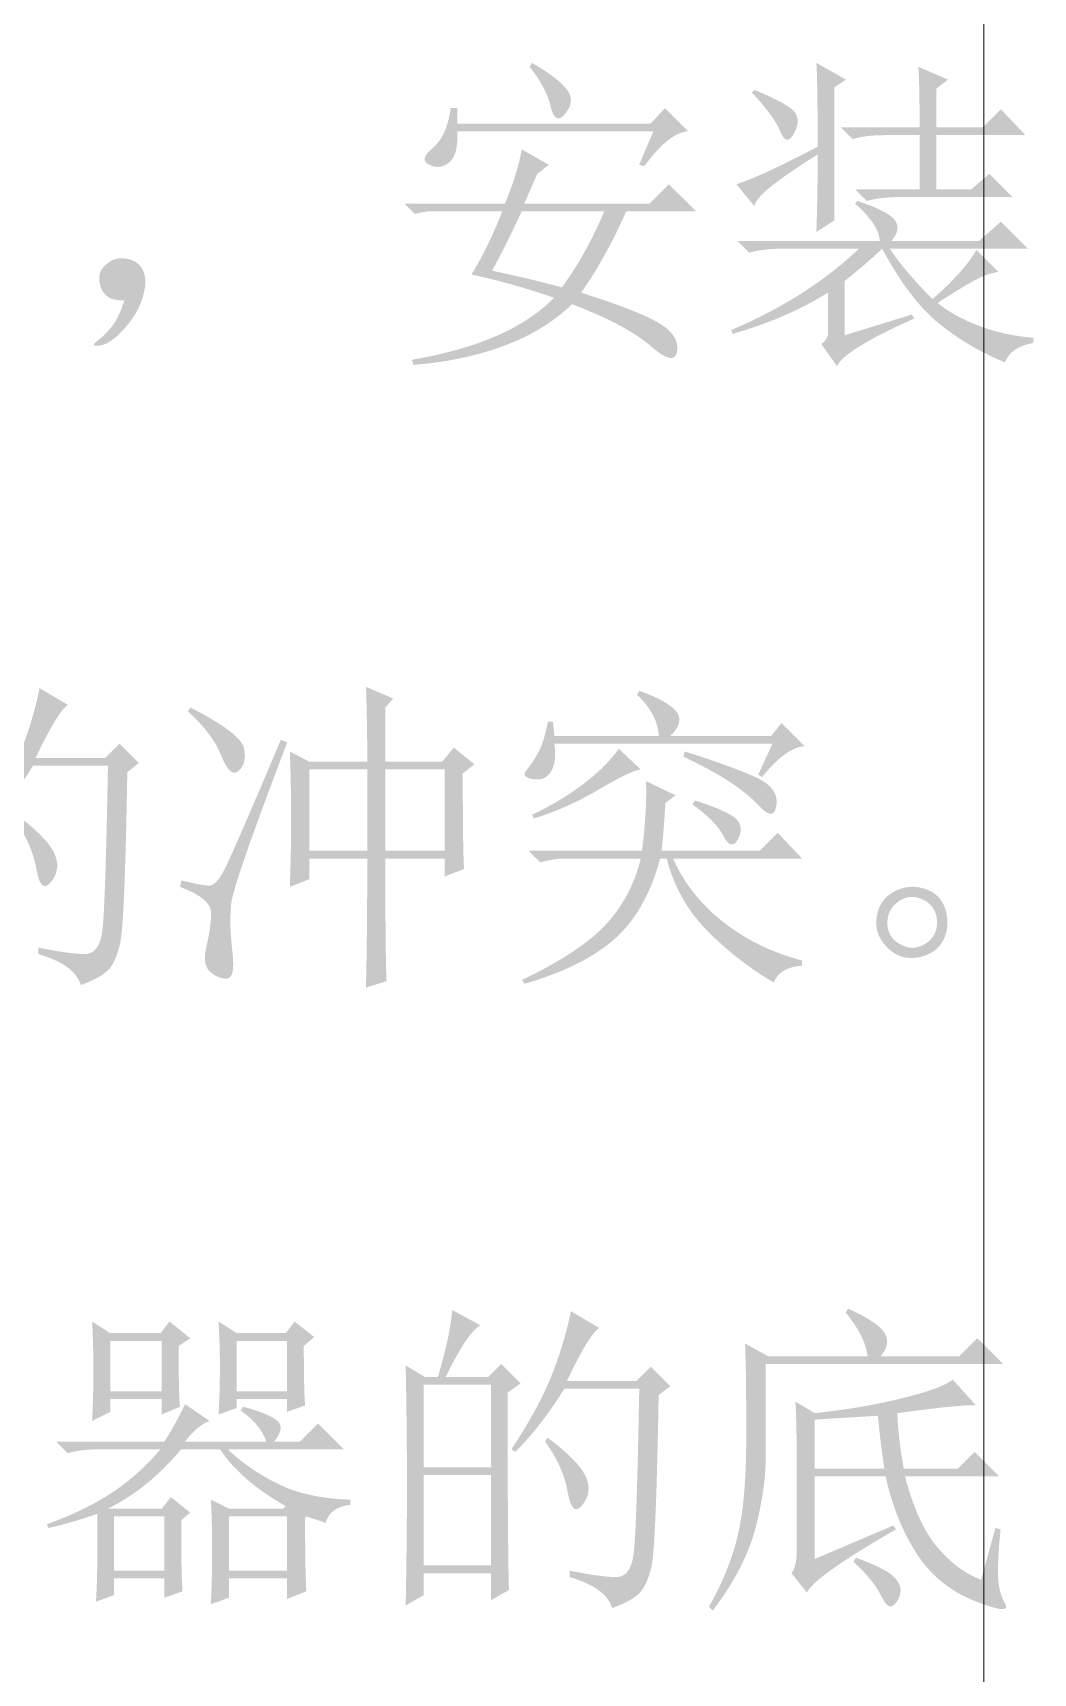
# Model space of a CAD drawing. Header units: millimetres. Extents: x 0 to 841, y 0 to 1189.
# Drawn here: x 565.75 to 589.89, y 72.1 to 111.69 of the extents above; entities that cross this region are included whole.
import ezdxf

# ---------------------------------------------------------------- set-up
doc = ezdxf.new("R2010")
doc.units = ezdxf.units.MM
doc.layers.add('C00-00-00', color=7, linetype='Continuous')
doc.layers.add('CBF-BF-BF', color=7, linetype='Continuous', true_color=0xbfbfbf)

msp = doc.modelspace()

# ---------------------------------------------------------------- hatches: boundary and pattern name
at = {"layer": 'C00-00-00'}
h = msp.add_hatch(color=256, dxfattribs=at)
edge = h.paths.add_edge_path(flags=0)
edge.add_spline(control_points=[(577.549, 108.87487), (577.549, 108.87487), (578.203293, 108.501146), (578.203293, 108.501146), (578.203293, 108.501146), (577.922724, 108.282865), (577.922724, 108.282865), (577.922724, 108.282865), (577.611288, 107.566837), (577.611288, 107.566837), (577.611288, 107.566837), (580.632499, 107.566837), (580.632499, 107.566837), (580.632499, 107.566837), (581.099378, 108.033716), (581.099378, 108.033716), (581.099378, 108.033716), (581.75367, 107.379975), (581.75367, 107.379975), (581.75367, 107.379975), (580.071913, 107.379975), (580.071913, 107.379975), (579.718584, 106.590634), (579.355333, 105.936893), (578.981609, 105.417648), (579.832685, 105.147553), (580.440124, 104.914389), (580.803375, 104.717054), (581.166626, 104.519719), (581.332542, 104.286554), (581.301674, 104.016459), (581.270806, 103.746363), (581.058037, 103.782744), (580.663367, 104.1256), (580.268696, 104.467904), (579.635901, 104.805248), (578.763879, 105.137631), (578.306921, 104.701068), (577.751296, 104.364276), (577.097555, 104.125048), (576.443262, 103.886372), (575.721722, 103.73589), (574.932933, 103.673603), (574.932933, 103.673603), (574.902065, 103.798178), (574.902065, 103.798178), (576.479643, 104.068273), (577.621761, 104.566021), (578.327867, 105.293074), (577.600815, 105.542223), (576.9366, 105.729085), (576.334673, 105.85366), (576.583822, 106.24833), (576.832972, 106.757101), (577.082121, 107.379975), (577.082121, 107.379975), (575.275788, 107.379975), (575.275788, 107.379975), (575.275788, 107.379975), (574.964352, 107.317687), (574.964352, 107.317687), (574.964352, 107.317687), (574.715203, 107.566837), (574.715203, 107.566837), (574.715203, 107.566837), (577.144408, 107.566837), (577.144408, 107.566837), (577.351665, 108.065135), (577.486713, 108.501146), (577.549, 108.87487), (577.549, 108.87487), (577.549, 108.87487), (577.549, 108.87487)], knot_values=[0, 0, 0, 0, 1, 1, 1, 2, 2, 2, 3, 3, 3, 4, 4, 4, 5, 5, 5, 6, 6, 6, 7, 7, 7, 8, 8, 8, 9, 9, 9, 10, 10, 10, 11, 11, 11, 12, 12, 12, 13, 13, 13, 14, 14, 14, 15, 15, 15, 16, 16, 16, 17, 17, 17, 18, 18, 18, 19, 19, 19, 20, 20, 20, 21, 21, 21, 22, 22, 22, 23, 23, 23, 24, 24, 24, 24], degree=3, periodic=1)
edge = h.paths.add_edge_path(flags=0)
edge.add_spline(control_points=[(577.549, 107.379975), (577.320797, 106.881676), (577.082121, 106.403772), (576.832972, 105.947366), (577.600815, 105.780899), (578.1614, 105.645851), (578.514729, 105.542223), (578.888453, 106.040521), (579.230758, 106.652922), (579.542195, 107.379975), (579.542195, 107.379975), (577.549, 107.379975), (577.549, 107.379975)], knot_values=[0, 0, 0, 0, 1, 1, 1, 2, 2, 2, 3, 3, 3, 4, 4, 4, 4], degree=3, periodic=1)
edge = h.paths.add_edge_path(flags=0)
edge.add_spline(control_points=[(577.735862, 110.868065), (577.735862, 110.868065), (577.79815, 110.96122), (577.79815, 110.96122), (578.19282, 110.733017), (578.467876, 110.525209), (578.623319, 110.338347), (578.778762, 110.151485), (578.773801, 109.95415), (578.607885, 109.746893), (578.441418, 109.539085), (578.322355, 109.590899), (578.249595, 109.902336), (578.176835, 110.213772), (578.005958, 110.535682), (577.735862, 110.868065), (577.735862, 110.868065), (577.735862, 110.868065), (577.735862, 110.868065)], knot_values=[0, 0, 0, 0, 1, 1, 1, 2, 2, 2, 3, 3, 3, 4, 4, 4, 5, 5, 5, 6, 6, 6, 6], degree=3, periodic=1)
edge = h.paths.add_edge_path(flags=0)
edge.add_spline(control_points=[(580.383349, 108.501146), (580.383349, 108.501146), (580.725654, 109.310882), (580.725654, 109.310882), (580.725654, 109.310882), (575.991817, 109.310882), (575.991817, 109.310882), (576.012763, 108.937158), (575.950476, 108.688008), (575.804955, 108.563434), (575.659434, 108.438859), (575.498479, 108.417913), (575.322091, 108.501146), (575.145702, 108.583829), (575.171609, 108.718877), (575.399812, 108.905739), (575.628015, 109.0926), (575.773536, 109.41451), (575.836374, 109.871468), (575.836374, 109.871468), (575.991817, 109.871468), (575.991817, 109.871468), (575.991817, 109.871468), (575.991817, 109.497744), (575.991817, 109.497744), (575.991817, 109.497744), (580.663367, 109.497744), (580.663367, 109.497744), (580.663367, 109.497744), (581.006223, 109.871468), (581.006223, 109.871468), (581.006223, 109.871468), (581.566808, 109.310882), (581.566808, 109.310882), (581.254821, 109.289936), (580.902043, 109.009367), (580.507924, 108.469727), (580.507924, 108.469727), (580.383349, 108.501146), (580.383349, 108.501146)], knot_values=[0, 0, 0, 0, 1, 1, 1, 2, 2, 2, 3, 3, 3, 4, 4, 4, 5, 5, 5, 6, 6, 6, 7, 7, 7, 8, 8, 8, 9, 9, 9, 10, 10, 10, 11, 11, 11, 12, 12, 12, 13, 13, 13, 13], degree=3, periodic=1)
h = msp.add_hatch(color=256, dxfattribs=at)
edge = h.paths.add_edge_path(flags=0)
edge.add_spline(control_points=[(583.163128, 110.307479), (583.723714, 110.078725), (584.050584, 109.896824), (584.144291, 109.762327), (584.237446, 109.627279), (584.226973, 109.455851), (584.112872, 109.248594), (583.99877, 109.040786), (583.88963, 109.061732), (583.786001, 109.310882), (583.682373, 109.560031), (583.453618, 109.871468), (583.100841, 110.245192), (583.100841, 110.245192), (583.163128, 110.307479), (583.163128, 110.307479)], knot_values=[0, 0, 0, 0, 1, 1, 1, 2, 2, 2, 3, 3, 3, 4, 4, 4, 5, 5, 5, 5], degree=3, periodic=1)
edge = h.paths.add_edge_path(flags=0)
edge.add_spline(control_points=[(585.094035, 110.369766), (585.094035, 110.369766), (585.094035, 107.161693), (585.094035, 107.161693), (585.094035, 107.161693), (584.658024, 106.881676), (584.658024, 106.881676), (584.67897, 107.40037), (584.689443, 108.023243), (584.689443, 108.750296), (584.25288, 108.4802), (583.894591, 108.236012), (583.614573, 108.018282), (583.334556, 107.800001), (583.184074, 107.629124), (583.163128, 107.504549), (583.163128, 107.504549), (582.727117, 108.033716), (582.727117, 108.033716), (583.079894, 108.137344), (583.734187, 108.438859), (584.689443, 108.937158), (584.689443, 109.995491), (584.67897, 110.670179), (584.658024, 110.96122), (584.658024, 110.96122), (585.374604, 110.556628), (585.374604, 110.556628), (585.374604, 110.556628), (585.094035, 110.369766), (585.094035, 110.369766)], knot_values=[0, 0, 0, 0, 1, 1, 1, 2, 2, 2, 3, 3, 3, 4, 4, 4, 5, 5, 5, 6, 6, 6, 7, 7, 7, 8, 8, 8, 9, 9, 9, 10, 10, 10, 10], degree=3, periodic=1)
edge = h.paths.add_edge_path(flags=0)
edge.add_spline(control_points=[(585.250029, 109.404037), (585.250029, 109.404037), (587.149517, 109.404037), (587.149517, 109.404037), (587.149517, 110.109593), (587.139044, 110.597969), (587.118649, 110.868065), (587.118649, 110.868065), (587.834677, 110.556628), (587.834677, 110.556628), (587.834677, 110.556628), (587.55466, 110.338347), (587.55466, 110.338347), (587.55466, 110.338347), (587.55466, 109.404037), (587.55466, 109.404037), (587.55466, 109.404037), (588.675832, 109.404037), (588.675832, 109.404037), (588.675832, 109.404037), (589.111843, 109.840048), (589.111843, 109.840048), (589.111843, 109.840048), (589.703297, 109.217175), (589.703297, 109.217175), (589.703297, 109.217175), (587.55466, 109.217175), (587.55466, 109.217175), (587.55466, 109.217175), (587.55466, 107.909141), (587.55466, 107.909141), (587.55466, 107.909141), (588.395263, 107.909141), (588.395263, 107.909141), (588.395263, 107.909141), (588.831275, 108.282865), (588.831275, 108.282865), (588.831275, 108.282865), (589.39186, 107.722279), (589.39186, 107.722279), (589.39186, 107.722279), (586.62035, 107.722279), (586.62035, 107.722279), (586.350255, 107.722279), (586.101105, 107.69086), (585.872902, 107.629124), (585.872902, 107.629124), (585.592334, 107.909141), (585.592334, 107.909141), (585.592334, 107.909141), (587.149517, 107.909141), (587.149517, 107.909141), (587.149517, 107.909141), (587.149517, 109.217175), (587.149517, 109.217175), (587.149517, 109.217175), (586.277494, 109.217175), (586.277494, 109.217175), (586.007399, 109.217175), (585.758249, 109.185756), (585.530046, 109.12402), (585.530046, 109.12402), (585.250029, 109.404037), (585.250029, 109.404037)], knot_values=[0, 0, 0, 0, 1, 1, 1, 2, 2, 2, 3, 3, 3, 4, 4, 4, 5, 5, 5, 6, 6, 6, 7, 7, 7, 8, 8, 8, 9, 9, 9, 10, 10, 10, 11, 11, 11, 12, 12, 12, 13, 13, 13, 14, 14, 14, 15, 15, 15, 16, 16, 16, 17, 17, 17, 18, 18, 18, 19, 19, 19, 20, 20, 20, 21, 21, 21, 21], degree=3, periodic=1)
edge = h.paths.add_edge_path(flags=0)
edge.add_spline(control_points=[(586.184339, 106.663395), (586.184339, 106.912544), (585.987004, 107.213508), (585.592334, 107.566837), (585.592334, 107.566837), (585.654621, 107.629124), (585.654621, 107.629124), (586.15292, 107.462657), (586.453883, 107.307214), (586.557512, 107.161693), (586.66114, 107.016173), (586.630272, 106.850257), (586.464356, 106.663395), (586.464356, 106.663395), (588.582125, 106.663395), (588.582125, 106.663395), (588.582125, 106.663395), (589.111843, 107.130825), (589.111843, 107.130825), (589.111843, 107.130825), (589.765584, 106.476533), (589.765584, 106.476533), (589.765584, 106.476533), (586.433488, 106.476533), (586.433488, 106.476533), (586.661691, 106.123755), (587.003996, 105.718612), (587.460953, 105.262206), (587.980198, 105.718612), (588.332976, 106.113282), (588.519838, 106.445665), (588.519838, 106.445665), (589.049556, 105.915947), (589.049556, 105.915947), (588.883089, 105.895001), (588.701739, 105.832713), (588.504404, 105.729085), (588.307069, 105.625456), (588.000593, 105.438594), (587.585528, 105.168499), (587.834677, 104.960691), (588.161548, 104.77879), (588.566691, 104.623347), (588.971283, 104.467353), (589.412807, 104.369237), (589.890159, 104.327344), (589.890159, 104.327344), (589.890159, 104.20277), (589.890159, 104.20277), (589.537381, 104.141034), (589.308627, 103.98504), (589.204999, 103.73589), (588.603071, 103.98504), (588.068393, 104.301988), (587.600962, 104.685634), (587.133532, 105.069831), (586.682086, 105.666798), (586.246626, 106.476533), (585.955584, 106.206437), (585.654621, 105.947366), (585.343184, 105.698217), (585.343184, 105.698217), (585.343184, 104.389632), (585.343184, 104.389632), (585.343184, 104.389632), (586.962655, 104.888482), (586.962655, 104.888482), (586.962655, 104.888482), (587.024942, 104.794775), (587.024942, 104.794775), (585.90377, 104.296476), (585.280897, 103.912279), (585.156322, 103.642184), (585.156322, 103.642184), (584.782598, 104.171902), (584.782598, 104.171902), (584.907173, 104.27553), (584.958987, 104.390183), (584.938592, 104.514758), (584.938592, 104.514758), (584.938592, 105.417648), (584.938592, 105.417648), (584.273827, 105.002032), (583.505984, 104.6702), (582.633961, 104.421051), (582.633961, 104.421051), (582.602542, 104.514758), (582.602542, 104.514758), (583.827342, 105.033451), (584.855359, 105.687192), (585.68604, 106.476533), (585.68604, 106.476533), (583.786001, 106.476533), (583.786001, 106.476533), (583.515906, 106.476533), (583.266756, 106.445113), (583.038553, 106.383377), (583.038553, 106.383377), (582.758536, 106.663395), (582.758536, 106.663395), (582.758536, 106.663395), (586.184339, 106.663395), (586.184339, 106.663395)], knot_values=[0, 0, 0, 0, 1, 1, 1, 2, 2, 2, 3, 3, 3, 4, 4, 4, 5, 5, 5, 6, 6, 6, 7, 7, 7, 8, 8, 8, 9, 9, 9, 10, 10, 10, 11, 11, 11, 12, 12, 12, 13, 13, 13, 14, 14, 14, 15, 15, 15, 16, 16, 16, 17, 17, 17, 18, 18, 18, 19, 19, 19, 20, 20, 20, 21, 21, 21, 22, 22, 22, 23, 23, 23, 24, 24, 24, 25, 25, 25, 26, 26, 26, 27, 27, 27, 28, 28, 28, 29, 29, 29, 30, 30, 30, 31, 31, 31, 32, 32, 32, 33, 33, 33, 34, 34, 34, 34], degree=3, periodic=1)
h = msp.add_hatch(color=256, dxfattribs=at)
edge = h.paths.add_edge_path(flags=0)
edge.add_spline(control_points=[(567.663946, 104.607913), (567.778048, 104.753434), (567.876716, 104.960691), (567.959949, 105.230786), (567.772536, 105.230786), (567.637488, 105.261654), (567.554806, 105.323942), (567.471572, 105.386229), (567.414246, 105.469462), (567.383378, 105.573091), (567.35251, 105.676719), (567.346998, 105.775387), (567.367944, 105.869094), (567.38889, 105.9628), (567.46165, 106.055956), (567.586225, 106.149662), (567.7108, 106.242817), (567.866242, 106.268725), (568.053104, 106.227383), (568.239966, 106.185491), (568.364541, 106.081863), (568.426828, 105.915947), (568.489116, 105.74948), (568.478643, 105.536711), (568.39596, 105.27764), (568.312727, 105.018017), (568.162245, 104.768868), (567.943964, 104.530192), (567.725683, 104.291515), (567.53386, 104.16198), (567.367944, 104.141034), (567.201477, 104.120087), (567.181082, 104.156468), (567.305657, 104.249623), (567.430231, 104.34333), (567.549294, 104.462392), (567.663946, 104.607913), (567.663946, 104.607913), (567.663946, 104.607913), (567.663946, 104.607913)], knot_values=[0, 0, 0, 0, 1, 1, 1, 2, 2, 2, 3, 3, 3, 4, 4, 4, 5, 5, 5, 6, 6, 6, 7, 7, 7, 8, 8, 8, 9, 9, 9, 10, 10, 10, 11, 11, 11, 12, 12, 12, 13, 13, 13, 13], degree=3, periodic=1)
h = msp.add_hatch(color=256, dxfattribs=at)
edge = h.paths.add_edge_path(flags=0)
edge.add_spline(control_points=[(562.364508, 94.098142), (562.364508, 94.098142), (562.364508, 92.104947), (562.364508, 92.104947), (562.364508, 92.104947), (563.983979, 92.104947), (563.983979, 92.104947), (563.983979, 92.104947), (563.983979, 94.098142), (563.983979, 94.098142), (563.983979, 94.098142), (562.364508, 94.098142), (562.364508, 94.098142)], knot_values=[0, 0, 0, 0, 1, 1, 1, 2, 2, 2, 3, 3, 3, 4, 4, 4, 4], degree=3, periodic=1)
edge = h.paths.add_edge_path(flags=0)
edge.add_spline(control_points=[(562.364508, 91.918085), (562.364508, 91.918085), (562.364508, 89.738029), (562.364508, 89.738029), (562.364508, 89.738029), (563.983979, 89.738029), (563.983979, 89.738029), (563.983979, 89.738029), (563.983979, 91.918085), (563.983979, 91.918085), (563.983979, 91.918085), (562.364508, 91.918085), (562.364508, 91.918085)], knot_values=[0, 0, 0, 0, 1, 1, 1, 2, 2, 2, 3, 3, 3, 4, 4, 4, 4], degree=3, periodic=1)
edge = h.paths.add_edge_path(flags=0)
edge.add_spline(control_points=[(564.388571, 93.91128), (564.388571, 91.481523), (564.399044, 89.893472), (564.41999, 89.146024), (564.41999, 89.146024), (563.983979, 88.896874), (563.983979, 88.896874), (563.983979, 88.896874), (563.983979, 89.551167), (563.983979, 89.551167), (563.983979, 89.551167), (562.364508, 89.551167), (562.364508, 89.551167), (562.364508, 89.551167), (562.364508, 89.021449), (562.364508, 89.021449), (562.364508, 89.021449), (561.928497, 88.7723), (561.928497, 88.7723), (561.948892, 89.747951), (561.959365, 90.718641), (561.959365, 91.68437), (561.959365, 92.649548), (561.948892, 93.609765), (561.928497, 94.565021), (561.928497, 94.565021), (562.395376, 94.285004), (562.395376, 94.285004), (562.395376, 94.285004), (562.706813, 94.285004), (562.706813, 94.285004), (562.91407, 94.990559), (563.028722, 95.53075), (563.049669, 95.904474), (563.049669, 95.904474), (563.734829, 95.53075), (563.734829, 95.53075), (563.527021, 95.426571), (563.246452, 95.011505), (562.893675, 94.285004), (562.893675, 94.285004), (563.921691, 94.285004), (563.921691, 94.285004), (563.921691, 94.285004), (564.233128, 94.59644), (564.233128, 94.59644), (564.233128, 94.59644), (564.700007, 94.12901), (564.700007, 94.12901), (564.700007, 94.12901), (564.388571, 93.91128), (564.388571, 93.91128)], knot_values=[0, 0, 0, 0, 1, 1, 1, 2, 2, 2, 3, 3, 3, 4, 4, 4, 5, 5, 5, 6, 6, 6, 7, 7, 7, 8, 8, 8, 9, 9, 9, 10, 10, 10, 11, 11, 11, 12, 12, 12, 13, 13, 13, 14, 14, 14, 15, 15, 15, 16, 16, 16, 17, 17, 17, 17], degree=3, periodic=1)
edge = h.paths.add_edge_path(flags=0)
edge.add_spline(control_points=[(565.914886, 95.873055), (565.914886, 95.873055), (566.600046, 95.468463), (566.600046, 95.468463), (566.433579, 95.364283), (566.173957, 94.938745), (565.821179, 94.191297), (565.821179, 94.191297), (567.502937, 94.191297), (567.502937, 94.191297), (567.502937, 94.191297), (567.845793, 94.534153), (567.845793, 94.534153), (567.845793, 94.534153), (568.312672, 94.066722), (568.312672, 94.066722), (568.312672, 94.066722), (568.032655, 93.848992), (568.032655, 93.848992), (567.990762, 91.419236), (567.933987, 90.043953), (567.861227, 89.722044), (567.788466, 89.400134), (567.684287, 89.176892), (567.54979, 89.052317), (567.414742, 88.927742), (567.201973, 88.813641), (566.911483, 88.710012), (566.807303, 89.042395), (566.464447, 89.291545), (565.883466, 89.45746), (565.883466, 89.45746), (565.883466, 89.613454), (565.883466, 89.613454), (566.402711, 89.509275), (566.776435, 89.45746), (567.004638, 89.45746), (567.232841, 89.45746), (567.373401, 89.633849), (567.425215, 89.986627), (567.47703, 90.339405), (567.523332, 91.678858), (567.565224, 94.004435), (567.565224, 94.004435), (565.758892, 94.004435), (565.758892, 94.004435), (565.385168, 93.402508), (564.990498, 92.893736), (564.575433, 92.478671), (564.575433, 92.478671), (564.482277, 92.540959), (564.482277, 92.540959), (564.917737, 93.205173), (565.239647, 93.796627), (565.447455, 94.315872), (565.654712, 94.835117), (565.810706, 95.35381), (565.914886, 95.873055), (565.914886, 95.873055), (565.914886, 95.873055), (565.914886, 95.873055)], knot_values=[0, 0, 0, 0, 1, 1, 1, 2, 2, 2, 3, 3, 3, 4, 4, 4, 5, 5, 5, 6, 6, 6, 7, 7, 7, 8, 8, 8, 9, 9, 9, 10, 10, 10, 11, 11, 11, 12, 12, 12, 13, 13, 13, 14, 14, 14, 15, 15, 15, 16, 16, 16, 17, 17, 17, 18, 18, 18, 19, 19, 19, 20, 20, 20, 20], degree=3, periodic=1)
edge = h.paths.add_edge_path(flags=0)
edge.add_spline(control_points=[(565.3543, 92.820976), (565.852598, 92.447252), (566.158523, 92.135815), (566.272624, 91.886666), (566.386726, 91.637517), (566.360819, 91.408762), (566.194903, 91.201505), (566.028436, 90.993697), (565.909373, 91.097326), (565.836613, 91.512942), (565.763853, 91.928007), (565.582503, 92.33315), (565.292012, 92.727821), (565.292012, 92.727821), (565.3543, 92.820976), (565.3543, 92.820976)], knot_values=[0, 0, 0, 0, 1, 1, 1, 2, 2, 2, 3, 3, 3, 4, 4, 4, 5, 5, 5, 5], degree=3, periodic=1)
h = msp.add_hatch(color=256, dxfattribs=at)
edge = h.paths.add_edge_path(flags=0)
edge.add_spline(control_points=[(571.953559, 91.076931), (571.974505, 91.637517), (571.984979, 92.18763), (571.984979, 92.727821), (571.984979, 93.26746), (571.974505, 93.8071), (571.953559, 94.347291), (571.953559, 94.347291), (572.42099, 94.098142), (572.42099, 94.098142), (572.42099, 94.098142), (573.822179, 94.098142), (573.822179, 94.098142), (573.822179, 94.762356), (573.811706, 95.364283), (573.791311, 95.904474), (573.791311, 95.904474), (574.445052, 95.623906), (574.445052, 95.623906), (574.445052, 95.623906), (574.25819, 95.406176), (574.25819, 95.406176), (574.25819, 95.406176), (574.25819, 94.098142), (574.25819, 94.098142), (574.25819, 94.098142), (575.628512, 94.098142), (575.628512, 94.098142), (575.628512, 94.098142), (575.90908, 94.440446), (575.90908, 94.440446), (575.90908, 94.440446), (576.407379, 94.035854), (576.407379, 94.035854), (576.407379, 94.035854), (576.12681, 93.817573), (576.12681, 93.817573), (576.12681, 92.529934), (576.137283, 91.762091), (576.158229, 91.512942), (576.158229, 91.512942), (575.690799, 91.32608), (575.690799, 91.32608), (575.690799, 91.32608), (575.690799, 91.762091), (575.690799, 91.762091), (575.690799, 91.762091), (574.25819, 91.762091), (574.25819, 91.762091), (574.25819, 90.079782), (574.268663, 89.094209), (574.28961, 88.803168), (574.28961, 88.803168), (573.791311, 88.647725), (573.791311, 88.647725), (573.811706, 89.540694), (573.822179, 90.578632), (573.822179, 91.762091), (573.822179, 91.762091), (572.42099, 91.762091), (572.42099, 91.762091), (572.42099, 91.762091), (572.42099, 91.263793), (572.42099, 91.263793), (572.42099, 91.263793), (571.953559, 91.076931), (571.953559, 91.076931)], knot_values=[0, 0, 0, 0, 1, 1, 1, 2, 2, 2, 3, 3, 3, 4, 4, 4, 5, 5, 5, 6, 6, 6, 7, 7, 7, 8, 8, 8, 9, 9, 9, 10, 10, 10, 11, 11, 11, 12, 12, 12, 13, 13, 13, 14, 14, 14, 15, 15, 15, 16, 16, 16, 17, 17, 17, 18, 18, 18, 19, 19, 19, 20, 20, 20, 21, 21, 21, 22, 22, 22, 22], degree=3, periodic=1)
edge = h.paths.add_edge_path(flags=0)
edge.add_spline(control_points=[(572.42099, 93.91128), (572.42099, 93.91128), (572.42099, 91.948953), (572.42099, 91.948953), (572.42099, 91.948953), (573.822179, 91.948953), (573.822179, 91.948953), (573.822179, 91.948953), (573.822179, 93.91128), (573.822179, 93.91128), (573.822179, 93.91128), (572.42099, 93.91128), (572.42099, 93.91128)], knot_values=[0, 0, 0, 0, 1, 1, 1, 2, 2, 2, 3, 3, 3, 4, 4, 4, 4], degree=3, periodic=1)
edge = h.paths.add_edge_path(flags=0)
edge.add_spline(control_points=[(574.25819, 93.91128), (574.25819, 93.91128), (574.25819, 91.948953), (574.25819, 91.948953), (574.25819, 91.948953), (575.690799, 91.948953), (575.690799, 91.948953), (575.690799, 91.948953), (575.690799, 93.91128), (575.690799, 93.91128), (575.690799, 93.91128), (574.25819, 93.91128), (574.25819, 93.91128)], knot_values=[0, 0, 0, 0, 1, 1, 1, 2, 2, 2, 3, 3, 3, 4, 4, 4, 4], degree=3, periodic=1)
edge = h.paths.add_edge_path(flags=0)
edge.add_spline(control_points=[(569.555773, 95.406176), (570.364957, 94.990559), (570.796007, 94.663689), (570.847821, 94.425012), (570.899636, 94.185785), (570.858294, 94.004435), (570.723247, 93.87986), (570.588199, 93.755286), (570.44819, 93.874348), (570.302669, 94.23815), (570.157149, 94.601401), (569.887604, 94.959691), (569.493485, 95.312469), (569.493485, 95.312469), (569.555773, 95.406176), (569.555773, 95.406176)], knot_values=[0, 0, 0, 0, 1, 1, 1, 2, 2, 2, 3, 3, 3, 4, 4, 4, 5, 5, 5, 5], degree=3, periodic=1)
edge = h.paths.add_edge_path(flags=0)
edge.add_spline(control_points=[(569.337492, 91.232925), (569.690269, 91.149691), (569.913512, 91.10835), (570.007218, 91.10835), (570.100373, 91.10835), (570.204002, 91.201505), (570.318655, 91.388367), (570.432756, 91.575229), (570.905148, 92.65506), (571.735829, 94.627308), (571.735829, 94.627308), (571.891272, 94.565021), (571.891272, 94.565021), (571.019249, 92.280785), (570.567253, 90.978263), (570.536385, 90.656354), (570.505517, 90.334444), (570.51599, 89.955759), (570.567804, 89.519748), (570.619618, 89.083736), (570.572765, 88.865455), (570.427244, 88.865455), (570.281723, 88.865455), (570.147227, 88.922782), (570.022652, 89.036883), (569.898077, 89.151536), (569.87217, 89.358793), (569.944931, 89.659756), (570.017691, 89.96072), (570.054071, 90.225854), (570.054071, 90.454058), (570.054071, 90.682261), (569.804922, 90.890069), (569.306623, 91.076931), (569.306623, 91.076931), (569.337492, 91.232925), (569.337492, 91.232925)], knot_values=[0, 0, 0, 0, 1, 1, 1, 2, 2, 2, 3, 3, 3, 4, 4, 4, 5, 5, 5, 6, 6, 6, 7, 7, 7, 8, 8, 8, 9, 9, 9, 10, 10, 10, 11, 11, 11, 12, 12, 12, 12], degree=3, periodic=1)
h = msp.add_hatch(color=256, dxfattribs=at)
edge = h.paths.add_edge_path(flags=0)
edge.add_spline(control_points=[(583.255788, 93.786705), (583.255788, 93.786705), (583.598643, 94.534153), (583.598643, 94.534153), (583.598643, 94.534153), (578.335089, 94.534153), (578.335089, 94.534153), (578.37643, 94.243111), (578.350523, 94.019869), (578.257367, 93.864426), (578.163661, 93.708433), (578.018691, 93.646145), (577.821356, 93.677564), (577.624021, 93.708433), (577.571656, 93.781193), (577.665362, 93.895295), (577.759069, 94.009396), (577.852224, 94.149405), (577.945931, 94.315872), (578.039086, 94.481788), (578.116808, 94.730937), (578.179646, 95.06332), (578.179646, 95.06332), (578.304221, 95.06332), (578.304221, 95.06332), (578.304221, 95.06332), (578.335089, 94.721015), (578.335089, 94.721015), (578.335089, 94.721015), (580.858001, 94.721015), (580.858001, 94.721015), (580.837055, 95.073793), (580.660115, 95.405624), (580.328283, 95.717612), (580.328283, 95.717612), (580.390571, 95.810768), (580.390571, 95.810768), (580.846977, 95.644301), (581.142979, 95.478385), (581.278027, 95.312469), (581.413075, 95.146002), (581.366222, 94.949218), (581.138018, 94.721015), (581.138018, 94.721015), (583.567224, 94.721015), (583.567224, 94.721015), (583.567224, 94.721015), (583.816373, 95.032452), (583.816373, 95.032452), (583.816373, 95.032452), (584.376959, 94.471866), (584.376959, 94.471866), (584.065523, 94.45092), (583.723218, 94.20177), (583.349494, 93.724418), (583.349494, 93.724418), (583.255788, 93.786705), (583.255788, 93.786705)], knot_values=[0, 0, 0, 0, 1, 1, 1, 2, 2, 2, 3, 3, 3, 4, 4, 4, 5, 5, 5, 6, 6, 6, 7, 7, 7, 8, 8, 8, 9, 9, 9, 10, 10, 10, 11, 11, 11, 12, 12, 12, 13, 13, 13, 14, 14, 14, 15, 15, 15, 16, 16, 16, 17, 17, 17, 18, 18, 18, 19, 19, 19, 19], degree=3, periodic=1)
edge = h.paths.add_edge_path(flags=0)
edge.add_spline(control_points=[(579.892272, 94.409578), (579.892272, 94.409578), (580.42199, 93.91128), (580.42199, 93.91128), (580.255523, 93.890334), (579.918179, 93.729379), (579.409407, 93.428415), (578.900636, 93.127452), (578.37643, 92.893736), (577.83679, 92.727821), (577.83679, 92.727821), (577.805922, 92.820976), (577.805922, 92.820976), (578.241382, 93.028233), (578.641013, 93.266909), (579.004815, 93.537005), (579.368066, 93.8071), (579.664069, 94.097591), (579.892272, 94.409578), (579.892272, 94.409578), (579.892272, 94.409578), (579.892272, 94.409578)], knot_values=[0, 0, 0, 0, 1, 1, 1, 2, 2, 2, 3, 3, 3, 4, 4, 4, 5, 5, 5, 6, 6, 6, 7, 7, 7, 7], degree=3, periodic=1)
edge = h.paths.add_edge_path(flags=0)
edge.add_spline(control_points=[(581.480874, 94.347291), (582.518813, 94.014908), (583.15712, 93.77072), (583.395796, 93.615277), (583.634472, 93.459283), (583.73314, 93.261948), (583.691799, 93.023272), (583.649906, 92.784596), (583.520371, 92.779635), (583.302641, 93.007838), (583.08436, 93.236041), (582.830249, 93.443849), (582.539759, 93.630711), (582.248717, 93.817573), (581.885466, 94.014908), (581.449455, 94.222716), (581.449455, 94.222716), (581.480874, 94.347291), (581.480874, 94.347291)], knot_values=[0, 0, 0, 0, 1, 1, 1, 2, 2, 2, 3, 3, 3, 4, 4, 4, 5, 5, 5, 6, 6, 6, 6], degree=3, periodic=1)
edge = h.paths.add_edge_path(flags=0)
edge.add_spline(control_points=[(577.712215, 91.948953), (577.712215, 91.948953), (580.452858, 91.948953), (580.452858, 91.948953), (580.53554, 92.634114), (580.566959, 93.1947), (580.546564, 93.630711), (580.546564, 93.630711), (581.262593, 93.288407), (581.262593, 93.288407), (581.262593, 93.288407), (581.013444, 93.101545), (581.013444, 93.101545), (580.992498, 92.664982), (580.96163, 92.280785), (580.920288, 91.948953), (580.920288, 91.948953), (583.287207, 91.948953), (583.287207, 91.948953), (583.287207, 91.948953), (583.723218, 92.384965), (583.723218, 92.384965), (583.723218, 92.384965), (584.314672, 91.762091), (584.314672, 91.762091), (584.314672, 91.762091), (581.200306, 91.762091), (581.200306, 91.762091), (581.366222, 91.388367), (581.589464, 91.045512), (581.870032, 90.734075), (582.15005, 90.422638), (582.492906, 90.142621), (582.897498, 89.893472), (583.30209, 89.644322), (583.774481, 89.446987), (584.314672, 89.301466), (584.314672, 89.301466), (584.314672, 89.176892), (584.314672, 89.176892), (583.961894, 89.156497), (583.73314, 89.021449), (583.629512, 88.7723), (583.089321, 89.083736), (582.570627, 89.482816), (582.072328, 89.971193), (581.57403, 90.459018), (581.231174, 91.055985), (581.044863, 91.762091), (581.044863, 91.762091), (580.888869, 91.762091), (580.888869, 91.762091), (580.660666, 90.911015), (580.291903, 90.262235), (579.783131, 89.81575), (579.27436, 89.369266), (578.552819, 89.010976), (577.61906, 88.74088), (577.61906, 88.74088), (577.556773, 88.834587), (577.556773, 88.834587), (578.511478, 89.291545), (579.191677, 89.74299), (579.596269, 90.189474), (580.000861, 90.635959), (580.276469, 91.160164), (580.42199, 91.762091), (580.42199, 91.762091), (578.584238, 91.762091), (578.584238, 91.762091), (578.417771, 91.762091), (578.220987, 91.730672), (577.992784, 91.668936), (577.992784, 91.668936), (577.712215, 91.948953), (577.712215, 91.948953)], knot_values=[0, 0, 0, 0, 1, 1, 1, 2, 2, 2, 3, 3, 3, 4, 4, 4, 5, 5, 5, 6, 6, 6, 7, 7, 7, 8, 8, 8, 9, 9, 9, 10, 10, 10, 11, 11, 11, 12, 12, 12, 13, 13, 13, 14, 14, 14, 15, 15, 15, 16, 16, 16, 17, 17, 17, 18, 18, 18, 19, 19, 19, 20, 20, 20, 21, 21, 21, 22, 22, 22, 23, 23, 23, 24, 24, 24, 25, 25, 25, 25], degree=3, periodic=1)
edge = h.paths.add_edge_path(flags=0)
edge.add_spline(control_points=[(581.730024, 93.163832), (582.311005, 92.976419), (582.65386, 92.815464), (582.757489, 92.680967), (582.861117, 92.54592), (582.861117, 92.389926), (582.757489, 92.213537), (582.65386, 92.037148), (582.539759, 92.068016), (582.415184, 92.307243), (582.29061, 92.54592), (582.04146, 92.80003), (581.667736, 93.070125), (581.667736, 93.070125), (581.730024, 93.163832), (581.730024, 93.163832)], knot_values=[0, 0, 0, 0, 1, 1, 1, 2, 2, 2, 3, 3, 3, 4, 4, 4, 5, 5, 5, 5], degree=3, periodic=1)
h = msp.add_hatch(color=256, dxfattribs=at)
edge = h.paths.add_edge_path(flags=0)
edge.add_spline(control_points=[(587.321181, 91.014643), (587.539462, 90.93141), (587.684432, 90.785889), (587.757192, 90.578632), (587.829953, 90.370824), (587.840426, 90.168528), (587.788612, 89.971193), (587.736797, 89.773858), (587.632618, 89.623376), (587.477175, 89.519748), (587.321181, 89.415568), (587.13928, 89.363754), (586.932023, 89.363754), (586.724215, 89.363754), (586.537353, 89.446436), (586.371437, 89.612903), (586.20497, 89.77937), (586.116776, 89.96072), (586.106854, 90.158055), (586.096381, 90.35539), (586.137722, 90.531779), (586.231428, 90.687773), (586.324584, 90.843216), (586.475066, 90.957317), (586.682874, 91.030078), (586.890131, 91.102838), (587.1029, 91.097326), (587.321181, 91.014643), (587.321181, 91.014643), (587.321181, 91.014643), (587.321181, 91.014643)], knot_values=[0, 0, 0, 0, 1, 1, 1, 2, 2, 2, 3, 3, 3, 4, 4, 4, 5, 5, 5, 6, 6, 6, 7, 7, 7, 8, 8, 8, 9, 9, 9, 10, 10, 10, 10], degree=3, periodic=1)
edge = h.paths.add_edge_path(flags=0)
edge.add_spline(control_points=[(586.682874, 89.691176), (586.890131, 89.576523), (587.092978, 89.582035), (587.290313, 89.70661), (587.487648, 89.831184), (587.580804, 90.012534), (587.57033, 90.251762), (587.559857, 90.490438), (587.450717, 90.661866), (587.24346, 90.765494), (587.035652, 90.869123), (586.838317, 90.859201), (586.651455, 90.734626), (586.464593, 90.610051), (586.371437, 90.433111), (586.371437, 90.204908), (586.371437, 89.976705), (586.475066, 89.805277), (586.682874, 89.691176), (586.682874, 89.691176), (586.682874, 89.691176), (586.682874, 89.691176)], knot_values=[0, 0, 0, 0, 1, 1, 1, 2, 2, 2, 3, 3, 3, 4, 4, 4, 5, 5, 5, 6, 6, 6, 7, 7, 7, 7], degree=3, periodic=1)
h = msp.add_hatch(color=256, dxfattribs=at)
edge = h.paths.add_edge_path(flags=0)
edge.add_spline(control_points=[(575.184438, 79.064263), (575.184438, 79.064263), (575.184438, 77.071068), (575.184438, 77.071068), (575.184438, 77.071068), (576.803909, 77.071068), (576.803909, 77.071068), (576.803909, 77.071068), (576.803909, 79.064263), (576.803909, 79.064263), (576.803909, 79.064263), (575.184438, 79.064263), (575.184438, 79.064263)], knot_values=[0, 0, 0, 0, 1, 1, 1, 2, 2, 2, 3, 3, 3, 4, 4, 4, 4], degree=3, periodic=1)
edge = h.paths.add_edge_path(flags=0)
edge.add_spline(control_points=[(575.184438, 76.884206), (575.184438, 76.884206), (575.184438, 74.70415), (575.184438, 74.70415), (575.184438, 74.70415), (576.803909, 74.70415), (576.803909, 74.70415), (576.803909, 74.70415), (576.803909, 76.884206), (576.803909, 76.884206), (576.803909, 76.884206), (575.184438, 76.884206), (575.184438, 76.884206)], knot_values=[0, 0, 0, 0, 1, 1, 1, 2, 2, 2, 3, 3, 3, 4, 4, 4, 4], degree=3, periodic=1)
edge = h.paths.add_edge_path(flags=0)
edge.add_spline(control_points=[(577.208501, 78.877401), (577.208501, 76.447644), (577.218974, 74.859593), (577.23992, 74.112145), (577.23992, 74.112145), (576.803909, 73.862995), (576.803909, 73.862995), (576.803909, 73.862995), (576.803909, 74.517288), (576.803909, 74.517288), (576.803909, 74.517288), (575.184438, 74.517288), (575.184438, 74.517288), (575.184438, 74.517288), (575.184438, 73.98757), (575.184438, 73.98757), (575.184438, 73.98757), (574.748427, 73.738421), (574.748427, 73.738421), (574.768822, 74.714072), (574.779295, 75.684762), (574.779295, 76.650491), (574.779295, 77.615669), (574.768822, 78.575886), (574.748427, 79.531142), (574.748427, 79.531142), (575.215306, 79.251125), (575.215306, 79.251125), (575.215306, 79.251125), (575.526743, 79.251125), (575.526743, 79.251125), (575.734, 79.95668), (575.848653, 80.496871), (575.869599, 80.870595), (575.869599, 80.870595), (576.55476, 80.496871), (576.55476, 80.496871), (576.346951, 80.392692), (576.066383, 79.977626), (575.713605, 79.251125), (575.713605, 79.251125), (576.741621, 79.251125), (576.741621, 79.251125), (576.741621, 79.251125), (577.053058, 79.562561), (577.053058, 79.562561), (577.053058, 79.562561), (577.519937, 79.095131), (577.519937, 79.095131), (577.519937, 79.095131), (577.208501, 78.877401), (577.208501, 78.877401)], knot_values=[0, 0, 0, 0, 1, 1, 1, 2, 2, 2, 3, 3, 3, 4, 4, 4, 5, 5, 5, 6, 6, 6, 7, 7, 7, 8, 8, 8, 9, 9, 9, 10, 10, 10, 11, 11, 11, 12, 12, 12, 13, 13, 13, 14, 14, 14, 15, 15, 15, 16, 16, 16, 17, 17, 17, 17], degree=3, periodic=1)
edge = h.paths.add_edge_path(flags=0)
edge.add_spline(control_points=[(578.734816, 80.839176), (578.734816, 80.839176), (579.419977, 80.434584), (579.419977, 80.434584), (579.25351, 80.330404), (578.993887, 79.904866), (578.641109, 79.157418), (578.641109, 79.157418), (580.322867, 79.157418), (580.322867, 79.157418), (580.322867, 79.157418), (580.665723, 79.500274), (580.665723, 79.500274), (580.665723, 79.500274), (581.132602, 79.032843), (581.132602, 79.032843), (581.132602, 79.032843), (580.852585, 78.815113), (580.852585, 78.815113), (580.810693, 76.385356), (580.753917, 75.010074), (580.681157, 74.688165), (580.608397, 74.366255), (580.504217, 74.143013), (580.36972, 74.018438), (580.234673, 73.893863), (580.021904, 73.779762), (579.731413, 73.676133), (579.627233, 74.008516), (579.284378, 74.257666), (578.703397, 74.423581), (578.703397, 74.423581), (578.703397, 74.579575), (578.703397, 74.579575), (579.222641, 74.475396), (579.596365, 74.423581), (579.824569, 74.423581), (580.052772, 74.423581), (580.193332, 74.59997), (580.245146, 74.952748), (580.29696, 75.305526), (580.343262, 76.644979), (580.385154, 78.970556), (580.385154, 78.970556), (578.578822, 78.970556), (578.578822, 78.970556), (578.205098, 78.368629), (577.810428, 77.859857), (577.395363, 77.444792), (577.395363, 77.444792), (577.302207, 77.50708), (577.302207, 77.50708), (577.737667, 78.171294), (578.059577, 78.762748), (578.267385, 79.281993), (578.474642, 79.801238), (578.630636, 80.319931), (578.734816, 80.839176), (578.734816, 80.839176), (578.734816, 80.839176), (578.734816, 80.839176)], knot_values=[0, 0, 0, 0, 1, 1, 1, 2, 2, 2, 3, 3, 3, 4, 4, 4, 5, 5, 5, 6, 6, 6, 7, 7, 7, 8, 8, 8, 9, 9, 9, 10, 10, 10, 11, 11, 11, 12, 12, 12, 13, 13, 13, 14, 14, 14, 15, 15, 15, 16, 16, 16, 17, 17, 17, 18, 18, 18, 19, 19, 19, 20, 20, 20, 20], degree=3, periodic=1)
edge = h.paths.add_edge_path(flags=0)
edge.add_spline(control_points=[(578.17423, 77.787097), (578.672529, 77.413373), (578.978453, 77.101936), (579.092555, 76.852787), (579.206656, 76.603638), (579.180749, 76.374883), (579.014833, 76.167626), (578.848366, 75.959818), (578.729304, 76.063447), (578.656543, 76.479063), (578.583783, 76.894128), (578.402433, 77.299271), (578.111943, 77.693942), (578.111943, 77.693942), (578.17423, 77.787097), (578.17423, 77.787097)], knot_values=[0, 0, 0, 0, 1, 1, 1, 2, 2, 2, 3, 3, 3, 4, 4, 4, 5, 5, 5, 5], degree=3, periodic=1)
h = msp.add_hatch(color=256, dxfattribs=at)
edge = h.paths.add_edge_path(flags=0)
edge.add_spline(control_points=[(584.182036, 77.413373), (584.182036, 77.973959), (584.171562, 78.389024), (584.150616, 78.65912), (584.150616, 78.65912), (584.618047, 78.379102), (584.618047, 78.379102), (585.38589, 78.461784), (586.086484, 78.581398), (586.719831, 78.736841), (587.353177, 78.892284), (587.763281, 79.043317), (587.950143, 79.188837), (587.950143, 79.188837), (588.510729, 78.565964), (588.510729, 78.565964), (588.302921, 78.586359), (587.669575, 78.524072), (586.611241, 78.379102), (586.631636, 77.94254), (586.68345, 77.496055), (586.766684, 77.039649), (586.766684, 77.039649), (588.074718, 77.039649), (588.074718, 77.039649), (588.074718, 77.039649), (588.479861, 77.444792), (588.479861, 77.444792), (588.479861, 77.444792), (589.071315, 76.852787), (589.071315, 76.852787), (589.071315, 76.852787), (586.798103, 76.852787), (586.798103, 76.852787), (587.00536, 76.063447), (587.275456, 75.482466), (587.607838, 75.108742), (587.93967, 74.735018), (588.282526, 74.485869), (588.635304, 74.361294), (588.635304, 74.361294), (588.97816, 75.607041), (588.97816, 75.607041), (588.97816, 75.607041), (589.102734, 75.576172), (589.102734, 75.576172), (589.060842, 75.160556), (589.040447, 74.807778), (589.040447, 74.516737), (589.040447, 74.226246), (589.097222, 73.982609), (589.211324, 73.785274), (589.325425, 73.587939), (589.081237, 73.608885), (588.47931, 73.847561), (587.877383, 74.086238), (587.404991, 74.474844), (587.062687, 75.015035), (586.719831, 75.555226), (586.476194, 76.167626), (586.330673, 76.852787), (586.330673, 76.852787), (584.618047, 76.852787), (584.618047, 76.852787), (584.618047, 76.852787), (584.618047, 74.859593), (584.618047, 74.859593), (584.618047, 74.859593), (586.517535, 75.669328), (586.517535, 75.669328), (586.517535, 75.669328), (586.579822, 75.576172), (586.579822, 75.576172), (585.250842, 74.807778), (584.534813, 74.299007), (584.431185, 74.049857), (584.431185, 74.049857), (584.057461, 74.517288), (584.057461, 74.517288), (584.140143, 74.620916), (584.182036, 74.786832), (584.182036, 75.015587), (584.182036, 75.015587), (584.182036, 77.413373), (584.182036, 77.413373)], knot_values=[0, 0, 0, 0, 1, 1, 1, 2, 2, 2, 3, 3, 3, 4, 4, 4, 5, 5, 5, 6, 6, 6, 7, 7, 7, 8, 8, 8, 9, 9, 9, 10, 10, 10, 11, 11, 11, 12, 12, 12, 13, 13, 13, 14, 14, 14, 15, 15, 15, 16, 16, 16, 17, 17, 17, 18, 18, 18, 19, 19, 19, 20, 20, 20, 21, 21, 21, 22, 22, 22, 23, 23, 23, 24, 24, 24, 25, 25, 25, 26, 26, 26, 27, 27, 27, 28, 28, 28, 28], degree=3, periodic=1)
edge = h.paths.add_edge_path(flags=0)
edge.add_spline(control_points=[(584.618047, 78.223108), (584.618047, 78.223108), (584.618047, 77.039649), (584.618047, 77.039649), (584.618047, 77.039649), (586.299805, 77.039649), (586.299805, 77.039649), (586.236966, 77.434319), (586.185152, 77.859857), (586.143811, 78.316815), (586.143811, 78.316815), (584.618047, 78.223108), (584.618047, 78.223108)], knot_values=[0, 0, 0, 0, 1, 1, 1, 2, 2, 2, 3, 3, 3, 4, 4, 4, 4], degree=3, periodic=1)
edge = h.paths.add_edge_path(flags=0)
edge.add_spline(control_points=[(582.936289, 80.06086), (582.936289, 80.06086), (583.496875, 79.749423), (583.496875, 79.749423), (583.496875, 79.749423), (585.894661, 79.749423), (585.894661, 79.749423), (585.873715, 79.915339), (585.821901, 80.081255), (585.739219, 80.247722), (585.655985, 80.413638), (585.531411, 80.6005), (585.365495, 80.808308), (585.365495, 80.808308), (585.427782, 80.901463), (585.427782, 80.901463), (585.926081, 80.67326), (586.221532, 80.470413), (586.315239, 80.294024), (586.408394, 80.117635), (586.372014, 79.935734), (586.206098, 79.749423), (586.206098, 79.749423), (588.106137, 79.749423), (588.106137, 79.749423), (588.106137, 79.749423), (588.542148, 80.185435), (588.542148, 80.185435), (588.542148, 80.185435), (589.165022, 79.562561), (589.165022, 79.562561), (589.165022, 79.562561), (583.434588, 79.562561), (583.434588, 79.562561), (583.434588, 78.565964), (583.434588, 77.813004), (583.434588, 77.304232), (583.434588, 76.795461), (583.351354, 76.224402), (583.185438, 75.591607), (583.018971, 74.95826), (582.676667, 74.299558), (582.157422, 73.613846), (582.157422, 73.613846), (582.064266, 73.707001), (582.064266, 73.707001), (582.375152, 74.247192), (582.603355, 74.802266), (582.748876, 75.373325), (582.894397, 75.944384), (582.967157, 76.769554), (582.967157, 77.849384), (582.967157, 78.928664), (582.956684, 79.66619), (582.936289, 80.06086), (582.936289, 80.06086), (582.936289, 80.06086), (582.936289, 80.06086)], knot_values=[0, 0, 0, 0, 1, 1, 1, 2, 2, 2, 3, 3, 3, 4, 4, 4, 5, 5, 5, 6, 6, 6, 7, 7, 7, 8, 8, 8, 9, 9, 9, 10, 10, 10, 11, 11, 11, 12, 12, 12, 13, 13, 13, 14, 14, 14, 15, 15, 15, 16, 16, 16, 17, 17, 17, 18, 18, 18, 19, 19, 19, 19], degree=3, periodic=1)
edge = h.paths.add_edge_path(flags=0)
edge.add_spline(control_points=[(585.614644, 74.891012), (586.07105, 74.724545), (586.367053, 74.579024), (586.502101, 74.454449), (586.636597, 74.329875), (586.698885, 74.2053), (586.688963, 74.080725), (586.67849, 73.956151), (586.626675, 73.847561), (586.532969, 73.753855), (586.439262, 73.660699), (586.335634, 73.73346), (586.221532, 73.972136), (586.107431, 74.210812), (585.884188, 74.485317), (585.552357, 74.797305), (585.552357, 74.797305), (585.614644, 74.891012), (585.614644, 74.891012)], knot_values=[0, 0, 0, 0, 1, 1, 1, 2, 2, 2, 3, 3, 3, 4, 4, 4, 5, 5, 5, 6, 6, 6, 6], degree=3, periodic=1)
h = msp.add_hatch(color=256, dxfattribs=at)
edge = h.paths.add_edge_path(flags=0)
edge.add_spline(control_points=[(567.61945, 80.123147), (567.61945, 80.123147), (567.61945, 78.908269), (567.61945, 78.908269), (567.61945, 78.908269), (568.865196, 78.908269), (568.865196, 78.908269), (568.865196, 78.908269), (568.865196, 80.123147), (568.865196, 80.123147), (568.865196, 80.123147), (567.61945, 80.123147), (567.61945, 80.123147)], knot_values=[0, 0, 0, 0, 1, 1, 1, 2, 2, 2, 3, 3, 3, 4, 4, 4, 4], degree=3, periodic=1)
edge = h.paths.add_edge_path(flags=0)
edge.add_spline(control_points=[(567.183438, 78.19224), (567.203833, 78.607305), (567.214306, 79.017409), (567.214306, 79.422001), (567.214306, 79.826593), (567.203833, 80.216303), (567.183438, 80.590027), (567.183438, 80.590027), (567.61945, 80.310009), (567.61945, 80.310009), (567.61945, 80.310009), (568.833777, 80.310009), (568.833777, 80.310009), (568.833777, 80.310009), (569.052058, 80.590027), (569.052058, 80.590027), (569.052058, 80.590027), (569.550357, 80.185435), (569.550357, 80.185435), (569.550357, 80.185435), (569.269788, 79.998573), (569.269788, 79.998573), (569.269788, 79.251125), (569.280261, 78.762748), (569.301207, 78.534545), (569.301207, 78.534545), (568.865196, 78.347683), (568.865196, 78.347683), (568.865196, 78.347683), (568.865196, 78.721407), (568.865196, 78.721407), (568.865196, 78.721407), (567.61945, 78.721407), (567.61945, 78.721407), (567.61945, 78.721407), (567.61945, 78.40997), (567.61945, 78.40997), (567.61945, 78.40997), (567.183438, 78.19224), (567.183438, 78.19224)], knot_values=[0, 0, 0, 0, 1, 1, 1, 2, 2, 2, 3, 3, 3, 4, 4, 4, 5, 5, 5, 6, 6, 6, 7, 7, 7, 8, 8, 8, 9, 9, 9, 10, 10, 10, 11, 11, 11, 12, 12, 12, 13, 13, 13, 13], degree=3, periodic=1)
edge = h.paths.add_edge_path(flags=0)
edge.add_spline(control_points=[(572.321867, 75.85619), (572.321867, 74.984167), (572.33234, 74.392162), (572.353286, 74.080725), (572.353286, 74.080725), (571.885856, 73.893863), (571.885856, 73.893863), (571.885856, 73.893863), (571.885856, 74.392713), (571.885856, 74.392713), (571.885856, 74.392713), (570.484667, 74.392713), (570.484667, 74.392713), (570.484667, 74.392713), (570.484667, 73.925283), (570.484667, 73.925283), (570.484667, 73.925283), (570.048655, 73.769289), (570.048655, 73.769289), (570.06905, 74.205851), (570.079523, 74.63635), (570.079523, 75.061889), (570.079523, 75.487427), (570.06905, 75.897531), (570.048655, 76.292201), (570.048655, 76.292201), (570.484667, 76.074471), (570.484667, 76.074471), (570.484667, 76.074471), (571.7927, 76.074471), (571.7927, 76.074471), (571.7927, 76.074471), (571.854988, 76.136758), (571.854988, 76.136758), (571.148881, 76.530877), (570.619163, 76.987835), (570.266385, 77.50708), (570.266385, 77.50708), (569.332075, 77.50708), (569.332075, 77.50708), (568.791885, 76.86326), (568.200431, 76.385356), (567.557162, 76.074471), (567.557162, 76.074471), (568.865196, 76.074471), (568.865196, 76.074471), (568.865196, 76.074471), (569.082926, 76.354488), (569.082926, 76.354488), (569.082926, 76.354488), (569.550357, 75.980764), (569.550357, 75.980764), (569.550357, 75.980764), (569.332075, 75.793903), (569.332075, 75.793903), (569.332075, 74.92188), (569.342549, 74.350821), (569.363495, 74.080725), (569.363495, 74.080725), (568.927483, 73.925283), (568.927483, 73.925283), (568.927483, 73.925283), (568.927483, 74.392713), (568.927483, 74.392713), (568.927483, 74.392713), (567.712605, 74.392713), (567.712605, 74.392713), (567.712605, 74.392713), (567.712605, 73.98757), (567.712605, 73.98757), (567.712605, 73.98757), (567.276594, 73.831576), (567.276594, 73.831576), (567.29754, 74.184905), (567.308013, 74.558078), (567.308013, 74.952748), (567.308013, 75.347418), (567.308013, 75.679801), (567.308013, 75.949896), (566.892397, 75.804376), (566.498278, 75.689723), (566.124554, 75.607041), (566.124554, 75.607041), (566.093135, 75.700747), (566.093135, 75.700747), (566.674115, 75.908004), (567.182887, 76.152192), (567.618898, 76.43221), (568.05491, 76.712227), (568.460053, 77.070517), (568.833777, 77.50708), (568.833777, 77.50708), (567.338881, 77.50708), (567.338881, 77.50708), (567.068786, 77.50708), (566.819636, 77.47566), (566.591433, 77.413373), (566.591433, 77.413373), (566.311416, 77.693942), (566.311416, 77.693942), (566.311416, 77.693942), (568.927483, 77.693942), (568.927483, 77.693942), (569.113794, 77.984432), (569.280261, 78.285396), (569.425782, 78.596832), (569.425782, 78.596832), (570.017236, 78.19224), (570.017236, 78.19224), (569.809428, 78.109007), (569.612093, 77.943091), (569.425782, 77.693942), (569.425782, 77.693942), (571.387557, 77.693942), (571.387557, 77.693942), (571.283929, 77.984432), (571.076121, 78.233581), (570.764684, 78.441389), (570.764684, 78.441389), (570.826971, 78.534545), (570.826971, 78.534545), (571.221641, 78.430916), (571.491186, 78.321776), (571.636707, 78.207674), (571.782227, 78.093021), (571.761281, 77.922145), (571.574419, 77.693942), (571.574419, 77.693942), (572.197292, 77.693942), (572.197292, 77.693942), (572.197292, 77.693942), (572.633304, 78.129953), (572.633304, 78.129953), (572.633304, 78.129953), (573.256177, 77.50708), (573.256177, 77.50708), (573.256177, 77.50708), (570.453247, 77.50708), (570.453247, 77.50708), (570.806025, 77.174697), (571.216129, 76.894128), (571.68356, 76.665925), (572.150439, 76.437722), (572.726459, 76.313147), (573.412171, 76.292201), (573.412171, 76.292201), (573.412171, 76.167626), (573.412171, 76.167626), (573.079788, 76.125734), (572.882453, 75.980764), (572.820166, 75.731615), (572.820166, 75.731615), (572.353286, 75.887609), (572.353286, 75.887609), (572.353286, 75.887609), (572.321867, 75.85619), (572.321867, 75.85619)], knot_values=[0, 0, 0, 0, 1, 1, 1, 2, 2, 2, 3, 3, 3, 4, 4, 4, 5, 5, 5, 6, 6, 6, 7, 7, 7, 8, 8, 8, 9, 9, 9, 10, 10, 10, 11, 11, 11, 12, 12, 12, 13, 13, 13, 14, 14, 14, 15, 15, 15, 16, 16, 16, 17, 17, 17, 18, 18, 18, 19, 19, 19, 20, 20, 20, 21, 21, 21, 22, 22, 22, 23, 23, 23, 24, 24, 24, 25, 25, 25, 26, 26, 26, 27, 27, 27, 28, 28, 28, 29, 29, 29, 30, 30, 30, 31, 31, 31, 32, 32, 32, 33, 33, 33, 34, 34, 34, 35, 35, 35, 36, 36, 36, 37, 37, 37, 38, 38, 38, 39, 39, 39, 40, 40, 40, 41, 41, 41, 42, 42, 42, 43, 43, 43, 44, 44, 44, 45, 45, 45, 46, 46, 46, 47, 47, 47, 48, 48, 48, 49, 49, 49, 50, 50, 50, 51, 51, 51, 52, 52, 52, 52], degree=3, periodic=1)
edge = h.paths.add_edge_path(flags=0)
edge.add_spline(control_points=[(567.712605, 75.887609), (567.712605, 75.887609), (567.712605, 74.579575), (567.712605, 74.579575), (567.712605, 74.579575), (568.927483, 74.579575), (568.927483, 74.579575), (568.927483, 74.579575), (568.927483, 75.887609), (568.927483, 75.887609), (568.927483, 75.887609), (567.712605, 75.887609), (567.712605, 75.887609)], knot_values=[0, 0, 0, 0, 1, 1, 1, 2, 2, 2, 3, 3, 3, 4, 4, 4, 4], degree=3, periodic=1)
edge = h.paths.add_edge_path(flags=0)
edge.add_spline(control_points=[(570.484667, 75.887609), (570.484667, 75.887609), (570.484667, 74.579575), (570.484667, 74.579575), (570.484667, 74.579575), (571.885856, 74.579575), (571.885856, 74.579575), (571.885856, 74.579575), (571.885856, 75.887609), (571.885856, 75.887609), (571.885856, 75.887609), (570.484667, 75.887609), (570.484667, 75.887609)], knot_values=[0, 0, 0, 0, 1, 1, 1, 2, 2, 2, 3, 3, 3, 4, 4, 4, 4], degree=3, periodic=1)
edge = h.paths.add_edge_path(flags=0)
edge.add_spline(control_points=[(570.671529, 80.123147), (570.671529, 80.123147), (570.671529, 78.908269), (570.671529, 78.908269), (570.671529, 78.908269), (571.885856, 78.908269), (571.885856, 78.908269), (571.885856, 78.908269), (571.885856, 80.123147), (571.885856, 80.123147), (571.885856, 80.123147), (570.671529, 80.123147), (570.671529, 80.123147)], knot_values=[0, 0, 0, 0, 1, 1, 1, 2, 2, 2, 3, 3, 3, 4, 4, 4, 4], degree=3, periodic=1)
edge = h.paths.add_edge_path(flags=0)
edge.add_spline(control_points=[(570.235517, 78.347683), (570.255912, 78.721407), (570.266385, 79.100092), (570.266385, 79.484289), (570.266385, 79.868486), (570.255912, 80.237249), (570.235517, 80.590027), (570.235517, 80.590027), (570.671529, 80.310009), (570.671529, 80.310009), (570.671529, 80.310009), (571.854988, 80.310009), (571.854988, 80.310009), (571.854988, 80.310009), (572.072718, 80.590027), (572.072718, 80.590027), (572.072718, 80.590027), (572.540148, 80.216303), (572.540148, 80.216303), (572.540148, 80.216303), (572.290999, 79.998573), (572.290999, 79.998573), (572.290999, 79.312861), (572.300921, 78.835508), (572.321867, 78.565964), (572.321867, 78.565964), (571.885856, 78.40997), (571.885856, 78.40997), (571.885856, 78.40997), (571.885856, 78.721407), (571.885856, 78.721407), (571.885856, 78.721407), (570.671529, 78.721407), (570.671529, 78.721407), (570.671529, 78.721407), (570.671529, 78.503677), (570.671529, 78.503677), (570.671529, 78.503677), (570.235517, 78.347683), (570.235517, 78.347683)], knot_values=[0, 0, 0, 0, 1, 1, 1, 2, 2, 2, 3, 3, 3, 4, 4, 4, 5, 5, 5, 6, 6, 6, 7, 7, 7, 8, 8, 8, 9, 9, 9, 10, 10, 10, 11, 11, 11, 12, 12, 12, 13, 13, 13, 13], degree=3, periodic=1)

# ---------------------------------------------------------------- linework, layer by layer
at = {"layer": 'CBF-BF-BF', "lineweight": 9}
msp.add_lwpolyline([(588.700001, 0), (588.700001, 1189.000035)], dxfattribs=at)

doc.saveas('drawing.dxf')
